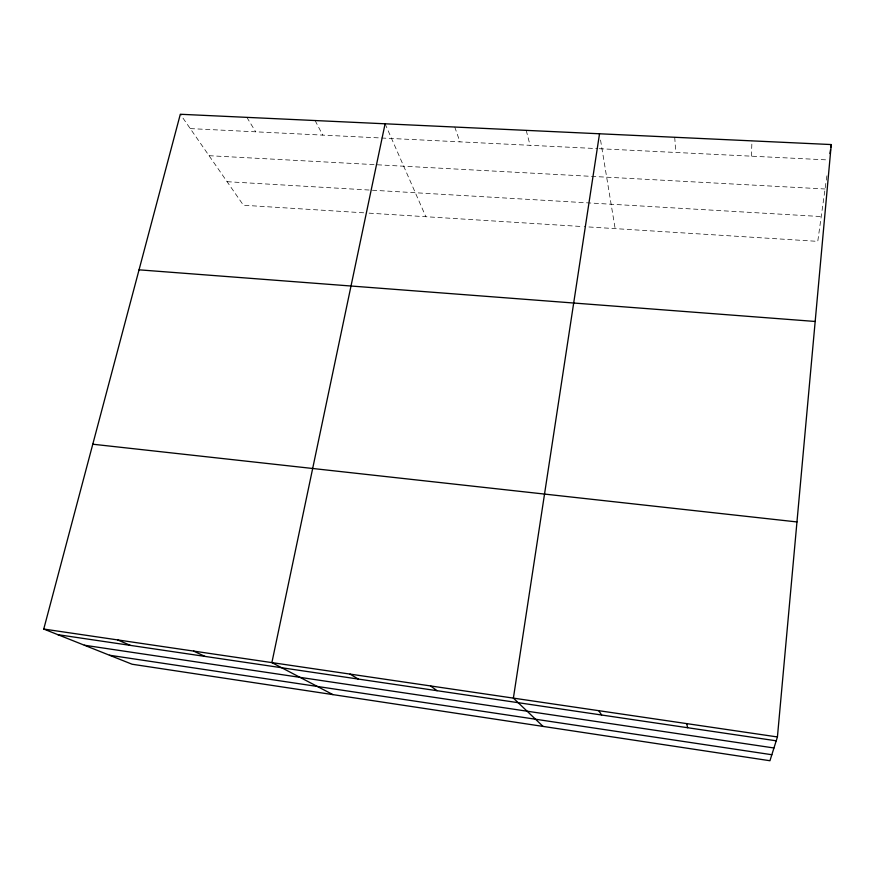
<?xml version="1.0" encoding="UTF-8"?>
<svg xmlns="http://www.w3.org/2000/svg" width="875" height="875" viewBox="0 0 875 875"><rect width="100%" height="100%" fill="white"/><g stroke="black" fill="none" stroke-linecap="round" stroke-linejoin="round"><path stroke-width="0.66" stroke-dasharray="4.38 3.28" d="M751.428 156.188L751.953 140.875M826.897 175.809L817.764 241.369L584.227 226.68M190.258 128.603L597.931 148.641M599.287 148.706L827.739 159.928M209.048 155.695L825.059 188.989M227.084 181.694L821.22 216.562M363.683 212.811L243.425 205.242L180.316 114.264M369.086 213.15L582.892 226.592M246.859 117.359L255.708 131.819M315.098 120.542L322.777 135.122M385.098 123.791L425.852 216.716M454.759 127.039L459.955 141.859M526.214 130.364L530.086 145.305M600.545 140.055L615.147 228.627M674.734 137.277L675.752 152.469"/><path stroke-width="1.31" d="M777.427 736.958L831.25 144.561L180.316 114.264L43.75 629.048L132.092 664.234L769.945 760.736L777.427 736.958L43.75 629.048M829.992 153.562L830.528 149.702M830.889 147.131L831.25 144.561M599.517 133.777L513.384 698.119L543.047 726.403M385.098 123.791L271.884 662.605L332.927 694.619M139.048 269.828L815.183 321.464M92.783 444.216L796.961 521.938M57.859 634.67L776.212 740.808M84.328 645.214L773.959 747.983M109.484 655.233L771.837 754.731M117.633 639.909L130.386 645.389M193.648 651.098L204.969 656.403M350.055 674.1L358.28 679.055M430.522 685.934L437.073 690.703M598.741 710.675L601.639 715.017M686.711 723.614L687.619 727.716"/></g></svg>
